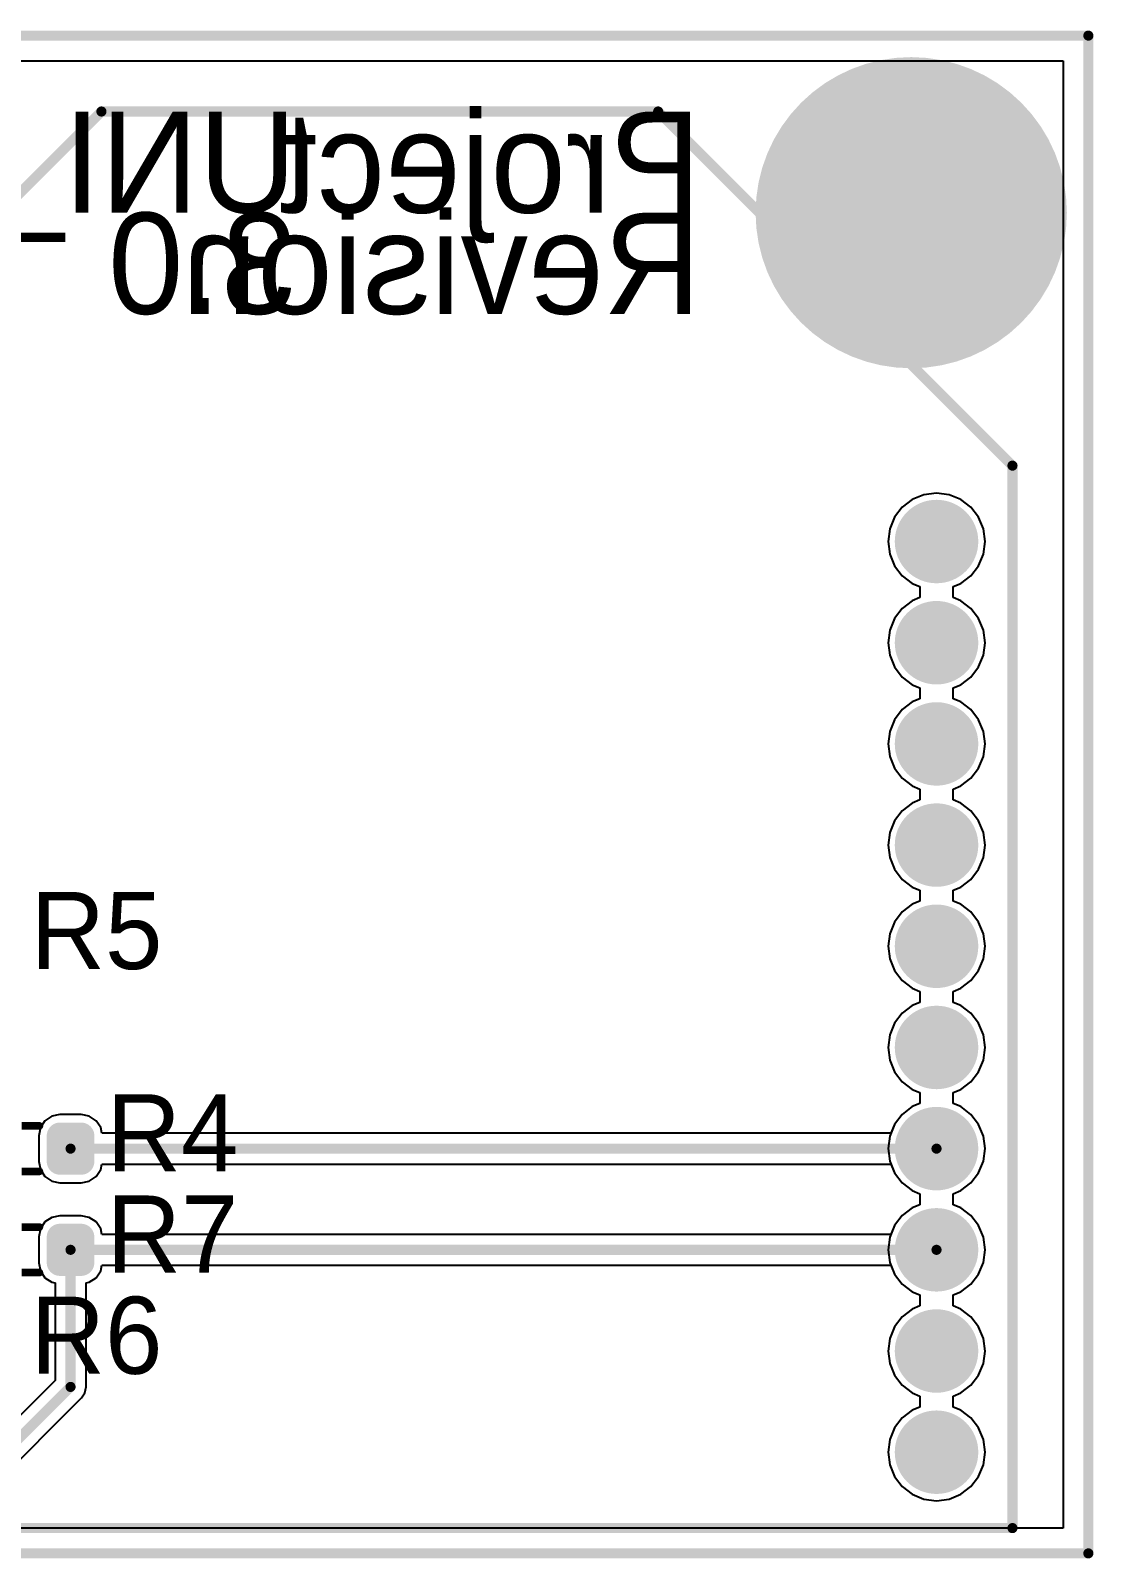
# Model space of a CAD drawing. Header units: millimetres. Extents: x -0.1 to 50.1, y -0.1 to 30.4.
# Drawn here: x 29.1 to 50.1, y -0.1 to 30.1 of the extents above; entities that cross this region are included whole.
import ezdxf

# ---------------------------------------------------------------- set-up
doc = ezdxf.new("R2010")
doc.units = ezdxf.units.MM
for name, color, linetype in [('BottomLayer', 5, 'Continuous'), ('BottomOverlay', 54, 'Continuous'), ('BottomSolder', 6, 'Continuous'), ('Mechanical1', 6, 'Continuous'), ('MultiLayer', 9, 'Continuous'), ('TopLayer', 1, 'Continuous'), ('TopOverlay', 2, 'Continuous'), ('TopSolder', 216, 'Continuous')]:
    doc.layers.add(name, color=color, linetype=linetype)

msp = doc.modelspace()

# ---------------------------------------------------------------- linework, layer by layer
at = {"layer": 'BottomLayer'}
for p, q in [((0.499999, 29.49999942), (49.50000006, 29.49999942)), ((49.50000006, 29.49999942), (49.50000006, 0.499999)), ((46.752002, 20.92555124), (46.52090264, 20.82982626)), ((46.99999998, 20.9582004), (46.752002, 20.92555124)), ((47.24799796, 20.92555124), (46.99999998, 20.9582004)), ((47.47909731999999, 20.82982626), (47.24799796, 20.92555124)), ((46.32245498, 20.67755072), (46.17017944, 20.47910306)), ((46.52090264, 20.82982626), (46.32245498, 20.67755072)), ((47.67754497999999, 20.67755072), (47.47909731999999, 20.82982626)), ((47.82982052, 20.47910306), (47.67754497999999, 20.67755072)), ((46.07445446, 20.2480037), (46.04180529999999, 20.00000572)), ((46.17017944, 20.47910306), (46.07445446, 20.2480037)), ((47.9255455, 20.2480037), (47.82982052, 20.47910306)), ((47.95819466, 20.00000572), (47.9255455, 20.2480037)), ((46.04180529999999, 20.00000572), (46.07445446, 19.75200774)), ((47.9255455, 19.75200774), (47.95819466, 20.00000572)), ((46.07445446, 19.75200774), (46.17017944, 19.52090838)), ((47.82982052, 19.52090838), (47.9255455, 19.75200774)), ((46.17017944, 19.52090838), (46.32245498, 19.32246072)), ((47.67754497999999, 19.32246072), (47.82982052, 19.52090838)), ((46.32245498, 19.32246072), (46.52090264, 19.17018518)), ((46.52090264, 19.17018518), (46.67044006, 19.10824474)), ((46.67044006, 19.10824474), (46.67044006, 18.89176562)), ((47.3295599, 19.10824474), (47.47909731999999, 19.17018518)), ((47.3295599, 18.89176562), (47.3295599, 19.10824474)), ((47.47909731999999, 19.17018518), (47.67754497999999, 19.32246072)), ((46.52090264, 18.82982518), (46.32245498, 18.67754964)), ((46.67044006, 18.89176562), (46.52090264, 18.82982518)), ((47.47909731999999, 18.82982518), (47.3295599, 18.89176562)), ((47.67754497999999, 18.67754964), (47.47909731999999, 18.82982518)), ((46.17017944, 18.47910198), (46.07445446, 18.24800262)), ((46.32245498, 18.67754964), (46.17017944, 18.47910198)), ((47.82982052, 18.47910198), (47.67754497999999, 18.67754964)), ((47.9255455, 18.24800262), (47.82982052, 18.47910198)), ((46.07445446, 18.24800262), (46.04180529999999, 18.00000464)), ((47.95819466, 18.00000464), (47.9255455, 18.24800262)), ((46.04180529999999, 18.00000464), (46.07445446, 17.75200666)), ((47.9255455, 17.75200666), (47.95819466, 18.00000464)), ((46.07445446, 17.75200666), (46.17017944, 17.5209073)), ((46.17017944, 17.5209073), (46.32245498, 17.32245964)), ((47.67754497999999, 17.32245964), (47.82982052, 17.5209073)), ((47.82982052, 17.5209073), (47.9255455, 17.75200666)), ((46.32245498, 17.32245964), (46.52090264, 17.1701841)), ((47.47909731999999, 17.1701841), (47.67754497999999, 17.32245964)), ((46.52090264, 17.1701841), (46.67044006, 17.10824366)), ((46.67044006, 17.10824366), (46.67044006, 16.89176454)), ((47.3295599, 17.10824366), (47.47909731999999, 17.1701841)), ((47.3295599, 16.89176454), (47.3295599, 17.10824366)), ((46.32245498, 16.67754856), (46.17017944, 16.4791009)), ((46.52090264, 16.8298241), (46.32245498, 16.67754856)), ((46.67044006, 16.89176454), (46.52090264, 16.8298241)), ((47.47909731999999, 16.8298241), (47.3295599, 16.89176454)), ((47.67754497999999, 16.67754856), (47.47909731999999, 16.8298241)), ((47.82982052, 16.4791009), (47.67754497999999, 16.67754856)), ((46.17017944, 16.4791009), (46.07445446, 16.24800154)), ((47.9255455, 16.24800154), (47.82982052, 16.4791009)), ((46.07445446, 16.24800154), (46.04180529999999, 16.00000356)), ((47.95819466, 16.00000356), (47.9255455, 16.24800154)), ((46.04180529999999, 16.00000356), (46.07445446, 15.75200558)), ((46.07445446, 15.75200558), (46.17017944, 15.52090622)), ((47.82982052, 15.52090622), (47.9255455, 15.75200558)), ((47.9255455, 15.75200558), (47.95819466, 16.00000356)), ((46.17017944, 15.52090622), (46.32245498, 15.32245856)), ((47.67754497999999, 15.32245856), (47.82982052, 15.52090622)), ((46.32245498, 15.32245856), (46.52090264, 15.17018302)), ((46.52090264, 15.17018302), (46.67044006, 15.10824258)), ((46.67044006, 15.10824258), (46.67044006, 14.89176346)), ((47.3295599, 15.10824258), (47.47909731999999, 15.17018302)), ((47.3295599, 14.89176346), (47.3295599, 15.10824258)), ((47.47909731999999, 15.17018302), (47.67754497999999, 15.32245856)), ((46.52090264, 14.82982302), (46.32245498, 14.67754748)), ((46.67044006, 14.89176346), (46.52090264, 14.82982302)), ((47.47909731999999, 14.82982302), (47.3295599, 14.89176346)), ((47.67754497999999, 14.67754748), (47.47909731999999, 14.82982302)), ((46.32245498, 14.67754748), (46.17017944, 14.47909982)), ((47.82982052, 14.47909982), (47.67754497999999, 14.67754748)), ((46.07445446, 14.24800046), (46.04180529999999, 14.00000248)), ((46.17017944, 14.47909982), (46.07445446, 14.24800046)), ((47.9255455, 14.24800046), (47.82982052, 14.47909982)), ((47.95819466, 14.00000248), (47.9255455, 14.24800046)), ((46.04180529999999, 14.00000248), (46.07445446, 13.7520045)), ((47.9255455, 13.7520045), (47.95819466, 14.00000248)), ((46.07445446, 13.7520045), (46.17017944, 13.52090514)), ((47.82982052, 13.52090514), (47.9255455, 13.7520045)), ((46.17017944, 13.52090514), (46.32245498, 13.32245748)), ((46.32245498, 13.32245748), (46.52090264, 13.17018194)), ((47.47909731999999, 13.17018194), (47.67754497999999, 13.32245748)), ((47.67754497999999, 13.32245748), (47.82982052, 13.52090514)), ((46.52090264, 13.17018194), (46.67044006, 13.1082415)), ((46.67044006, 13.1082415), (46.67044006, 12.89176238)), ((47.3295599, 13.1082415), (47.47909731999999, 13.17018194)), ((47.3295599, 12.89176238), (47.3295599, 13.1082415)), ((46.52090264, 12.82982194), (46.32245498, 12.6775464)), ((46.67044006, 12.89176238), (46.52090264, 12.82982194)), ((47.47909731999999, 12.82982194), (47.3295599, 12.89176238)), ((47.67754497999999, 12.6775464), (47.47909731999999, 12.82982194)), ((46.17017944, 12.47909874), (46.07445446, 12.24799938)), ((46.32245498, 12.6775464), (46.17017944, 12.47909874)), ((47.82982052, 12.47909874), (47.67754497999999, 12.6775464)), ((47.9255455, 12.24799938), (47.82982052, 12.47909874)), ((46.07445446, 12.24799938), (46.04180529999999, 12.0000014)), ((47.95819466, 12.0000014), (47.9255455, 12.24799938)), ((46.04180529999999, 12.0000014), (46.07445446, 11.75200342)), ((47.9255455, 11.75200342), (47.95819466, 12.0000014)), ((46.07445446, 11.75200342), (46.17017944, 11.52090406)), ((46.17017944, 11.52090406), (46.32245498, 11.3224564)), ((47.67754497999999, 11.3224564), (47.82982052, 11.52090406)), ((47.82982052, 11.52090406), (47.9255455, 11.75200342)), ((46.32245498, 11.3224564), (46.52090264, 11.17018086)), ((47.47909731999999, 11.17018086), (47.67754497999999, 11.3224564)), ((46.52090264, 11.17018086), (46.67044006, 11.10824042)), ((46.67044006, 10.8917613), (46.52090264, 10.82982086)), ((46.67044006, 11.10824042), (46.67044006, 10.8917613)), ((47.3295599, 11.10824042), (47.47909731999999, 11.17018086)), ((47.3295599, 10.8917613), (47.3295599, 11.10824042)), ((47.47909731999999, 10.82982086), (47.3295599, 10.8917613)), ((46.32245498, 10.67754532), (46.17017944, 10.47909766)), ((46.52090264, 10.82982086), (46.32245498, 10.67754532)), ((47.67754497999999, 10.67754532), (47.47909731999999, 10.82982086)), ((47.82982052, 10.47909766), (47.67754497999999, 10.67754532)), ((46.17017944, 10.47909766), (46.07445446, 10.2479983)), ((47.9255455, 10.2479983), (47.82982052, 10.47909766)), ((46.07445446, 10.2479983), (46.04180529999999, 10.00000032)), ((46.04180529999999, 10.00000032), (46.07445446, 9.752002339999999)), ((47.95819466, 10.00000032), (47.9255455, 10.2479983)), ((47.9255455, 9.752002339999999), (47.95819466, 10.00000032)), ((46.07445446, 9.752002339999999), (46.17017944, 9.52090298)), ((47.82982052, 9.52090298), (47.9255455, 9.752002339999999)), ((46.17017944, 9.52090298), (46.32245498, 9.32245532)), ((47.67754497999999, 9.32245532), (47.82982052, 9.52090298)), ((46.32245498, 9.32245532), (46.52090264, 9.17017978)), ((46.52090264, 9.17017978), (46.67044006, 9.10823934)), ((46.67044006, 9.10823934), (46.67044006, 8.89176022)), ((47.3295599, 9.10823934), (47.47909731999999, 9.17017978)), ((47.3295599, 8.89176022), (47.3295599, 9.10823934)), ((47.47909731999999, 9.17017978), (47.67754497999999, 9.32245532)), ((46.52090264, 8.82981978), (46.32245498, 8.67754424)), ((46.67044006, 8.89176022), (46.52090264, 8.82981978)), ((47.47909731999999, 8.82981978), (47.3295599, 8.89176022)), ((47.67754497999999, 8.67754424), (47.47909731999999, 8.82981978)), ((46.17017944, 8.47909658), (46.07445446, 8.24799722)), ((46.32245498, 8.67754424), (46.17017944, 8.47909658)), ((47.82982052, 8.47909658), (47.67754497999999, 8.67754424)), ((47.9255455, 8.24799722), (47.82982052, 8.47909658)), ((46.07445446, 8.24799722), (46.04180529999999, 7.999999239999999)), ((47.95819466, 7.999999239999999), (47.9255455, 8.24799722)), ((46.04180529999999, 7.999999239999999), (46.07445446, 7.752001259999999)), ((47.9255455, 7.752001259999999), (47.95819466, 7.999999239999999)), ((46.07445446, 7.752001259999999), (46.17017944, 7.520901899999999)), ((47.82982052, 7.520901899999999), (47.9255455, 7.752001259999999)), ((46.17017944, 7.520901899999999), (46.32245498, 7.322454239999999)), ((46.32245498, 7.322454239999999), (46.52090264, 7.170178699999999)), ((47.47909731999999, 7.170178699999999), (47.67754497999999, 7.322454239999999)), ((47.67754497999999, 7.322454239999999), (47.82982052, 7.520901899999999)), ((46.52090264, 7.170178699999999), (46.67044006, 7.108238259999999)), ((46.67044006, 7.108238259999999), (46.67044006, 6.89175914)), ((47.3295599, 7.108238259999999), (47.47909731999999, 7.170178699999999)), ((47.3295599, 6.89175914), (47.3295599, 7.108238259999999)), ((46.32245498, 6.67754316), (46.17017944, 6.4790955)), ((46.52090264, 6.829818699999999), (46.32245498, 6.67754316)), ((46.67044006, 6.89175914), (46.52090264, 6.829818699999999)), ((47.47909731999999, 6.829818699999999), (47.3295599, 6.89175914)), ((47.67754497999999, 6.67754316), (47.47909731999999, 6.829818699999999)), ((47.82982052, 6.4790955), (47.67754497999999, 6.67754316)), ((46.17017944, 6.4790955), (46.07445446, 6.24799614)), ((47.9255455, 6.24799614), (47.82982052, 6.4790955)), ((46.07445446, 6.24799614), (46.04180529999999, 5.99999816)), ((47.95819466, 5.99999816), (47.9255455, 6.24799614)), ((46.04180529999999, 5.99999816), (46.07445446, 5.75200018)), ((46.07445446, 5.75200018), (46.17017944, 5.52090082)), ((47.82982052, 5.52090082), (47.9255455, 5.75200018)), ((47.9255455, 5.75200018), (47.95819466, 5.99999816)), ((46.17017944, 5.52090082), (46.32245498, 5.322453159999999)), ((47.67754497999999, 5.322453159999999), (47.82982052, 5.52090082)), ((46.32245498, 5.322453159999999), (46.52090264, 5.17017762)), ((46.52090264, 5.17017762), (46.67044006, 5.10823718)), ((47.3295599, 5.10823718), (47.47909731999999, 5.17017762)), ((47.47909731999999, 5.17017762), (47.67754497999999, 5.322453159999999)), ((46.67044006, 4.89175806), (46.52090264, 4.829817619999999)), ((46.67044006, 5.10823718), (46.67044006, 4.89175806)), ((47.3295599, 4.89175806), (47.3295599, 5.10823718)), ((47.47909731999999, 4.829817619999999), (47.3295599, 4.89175806)), ((46.32245498, 4.677542079999999), (46.17017944, 4.47909442)), ((46.52090264, 4.829817619999999), (46.32245498, 4.677542079999999)), ((47.67754497999999, 4.677542079999999), (47.47909731999999, 4.829817619999999)), ((47.82982052, 4.47909442), (47.67754497999999, 4.677542079999999)), ((46.07445446, 4.24799506), (46.04180529999999, 3.99999708)), ((46.17017944, 4.47909442), (46.07445446, 4.24799506)), ((47.9255455, 4.24799506), (47.82982052, 4.47909442)), ((47.95819466, 3.99999708), (47.9255455, 4.24799506)), ((46.04180529999999, 3.99999708), (46.07445446, 3.7519991)), ((47.9255455, 3.7519991), (47.95819466, 3.99999708)), ((46.07445446, 3.7519991), (46.17017944, 3.52089974)), ((47.82982052, 3.52089974), (47.9255455, 3.7519991)), ((46.17017944, 3.52089974), (46.32245498, 3.32245208)), ((46.32245498, 3.32245208), (46.52090264, 3.170176539999999)), ((47.47909731999999, 3.170176539999999), (47.67754497999999, 3.32245208)), ((47.67754497999999, 3.32245208), (47.82982052, 3.52089974)), ((46.52090264, 3.170176539999999), (46.67044006, 3.1082361)), ((46.67044006, 3.1082361), (46.67044006, 2.89175698)), ((47.3295599, 3.1082361), (47.47909731999999, 3.170176539999999)), ((47.3295599, 2.89175698), (47.3295599, 3.1082361)), ((46.52090264, 2.82981654), (46.32245498, 2.677541)), ((46.67044006, 2.89175698), (46.52090264, 2.82981654)), ((47.47909731999999, 2.82981654), (47.3295599, 2.89175698)), ((47.67754497999999, 2.677541), (47.47909731999999, 2.82981654)), ((46.17017944, 2.47909334), (46.07445446, 2.24799398)), ((46.32245498, 2.677541), (46.17017944, 2.47909334)), ((47.82982052, 2.47909334), (47.67754497999999, 2.677541)), ((47.9255455, 2.24799398), (47.82982052, 2.47909334)), ((46.07445446, 2.24799398), (46.04180529999999, 1.999996)), ((47.95819466, 1.999996), (47.9255455, 2.24799398)), ((46.04180529999999, 1.999996), (46.07445446, 1.75199802)), ((47.9255455, 1.75199802), (47.95819466, 1.999996)), ((46.07445446, 1.75199802), (46.17017944, 1.52089866)), ((46.17017944, 1.52089866), (46.32245498, 1.322451)), ((47.67754497999999, 1.322451), (47.82982052, 1.52089866)), ((47.82982052, 1.52089866), (47.9255455, 1.75199802)), ((46.32245498, 1.322451), (46.52090264, 1.17017546)), ((47.47909731999999, 1.17017546), (47.67754497999999, 1.322451)), ((46.52090264, 1.17017546), (46.752002, 1.07445048)), ((46.752002, 1.07445048), (46.99999998, 1.04180132)), ((46.99999998, 1.04180132), (47.24799796, 1.07445048)), ((47.24799796, 1.07445048), (47.47909731999999, 1.17017546)), ((49.50000006, 0.499999), (0.499999, 0.499999))]:
    msp.add_line(p, q, dxfattribs=at)
for points, const_width in [([(45.00000144, 26.50000034, 1), (48.00000052, 26.50000034, 1)], 2.99999908), ([(46.62499946, 20.00000572, 1), (47.3750005, 20.00000572, 1)], 0.7499985), ([(46.62499946, 18.00000464, 1), (47.3750005, 18.00000464, 1)], 0.7499985), ([(46.62499946, 16.00000356, 1), (47.3750005, 16.00000356, 1)], 0.7499985), ([(46.62499946, 14.00000248, 1), (47.3750005, 14.00000248, 1)], 0.7499985), ([(46.62499946, 12.0000014, 1), (47.3750005, 12.0000014, 1)], 0.7499985), ([(46.62499946, 10.00000032, 1), (47.3750005, 10.00000032, 1)], 0.7499985), ([(46.62499946, 7.999999239999999, 1), (47.3750005, 7.999999239999999, 1)], 0.7499985), ([(46.62499946, 5.99999816, 1), (47.3750005, 5.99999816, 1)], 0.7499985), ([(46.62499946, 3.99999708, 1), (47.3750005, 3.99999708, 1)], 0.7499985), ([(46.62499946, 1.999996, 1), (47.3750005, 1.999996, 1)], 0.7499985)]:
    msp.add_lwpolyline(points, format="xyb", close=True, dxfattribs=dict(at, const_width=const_width))
at = {"layer": 'BottomSolder'}
for points, const_width in [([(44.96250088, 26.50000034, 1), (48.03750108, 26.50000034, 1)], 3.0750002), ([(46.5874989, 20.00000572, 1), (47.41250106, 20.00000572, 1)], 0.8249996199999998), ([(46.5874989, 18.00000464, 1), (47.41250106, 18.00000464, 1)], 0.8249996199999998), ([(46.5874989, 16.00000356, 1), (47.41250106, 16.00000356, 1)], 0.8249996199999998), ([(46.5874989, 14.00000248, 1), (47.41250106, 14.00000248, 1)], 0.8249996199999998), ([(46.5874989, 12.0000014, 1), (47.41250106, 12.0000014, 1)], 0.8249996199999998), ([(46.5874989, 10.00000032, 1), (47.41250106, 10.00000032, 1)], 0.8249996199999998), ([(46.5874989, 7.999999239999999, 1), (47.41250106, 7.999999239999999, 1)], 0.8249996199999998), ([(46.5874989, 5.99999816, 1), (47.41250106, 5.99999816, 1)], 0.8249996199999998), ([(46.5874989, 3.99999708, 1), (47.41250106, 3.99999708, 1)], 0.8249996199999998), ([(46.5874989, 1.999996, 1), (47.41250106, 1.999996, 1)], 0.8249996199999998)]:
    msp.add_lwpolyline(points, format="xyb", close=True, dxfattribs=dict(at, const_width=const_width))
at = {"layer": 'Mechanical1', "const_width": 0.1999996}
for points in [[(0, 30.00000096), (49.99999905999999, 30.00000096)], [(49.99999905999999, 0), (49.99999905999999, 30.00000096)], [(0, 0), (49.99999905999999, 0)]]:
    msp.add_lwpolyline(points, dxfattribs=at)
at = {"layer": 'Mechanical1', "const_width": 0.0999998}
for points in [[(49.94999916, 30.00000096, 1), (50.04999896, 30.00000096, 1)], [(49.94999916, 30.00000096, 1), (50.04999896, 30.00000096, 1)], [(49.94999916, 0, 1), (50.04999896, 0, 1)], [(49.94999916, 0, 1), (50.04999896, 0, 1)]]:
    msp.add_lwpolyline(points, format="xyb", close=True, dxfattribs=at)
at = {"layer": 'MultiLayer'}
for points, const_width in [([(45.00000144, 26.50000034, 1), (48.00000052, 26.50000034, 1)], 2.99999908), ([(46.62499946, 20.00000572, 1), (47.3750005, 20.00000572, 1)], 0.7499985), ([(46.62499946, 18.00000464, 1), (47.3750005, 18.00000464, 1)], 0.7499985), ([(46.62499946, 16.00000356, 1), (47.3750005, 16.00000356, 1)], 0.7499985), ([(46.62499946, 14.00000248, 1), (47.3750005, 14.00000248, 1)], 0.7499985), ([(46.62499946, 12.0000014, 1), (47.3750005, 12.0000014, 1)], 0.7499985), ([(46.62499946, 10.00000032, 1), (47.3750005, 10.00000032, 1)], 0.7499985), ([(46.62499946, 7.999999239999999, 1), (47.3750005, 7.999999239999999, 1)], 0.7499985), ([(46.62499946, 5.99999816, 1), (47.3750005, 5.99999816, 1)], 0.7499985), ([(46.62499946, 3.99999708, 1), (47.3750005, 3.99999708, 1)], 0.7499985), ([(46.62499946, 1.999996, 1), (47.3750005, 1.999996, 1)], 0.7499985)]:
    msp.add_lwpolyline(points, format="xyb", close=True, dxfattribs=dict(at, const_width=const_width))
at = {"layer": 'TopLayer'}
for p, q in [((21.79999958, 29.49999942), (49.50000006, 29.49999942)), ((49.50000006, 29.49999942), (49.50000006, 0.499999)), ((46.752002, 20.92555124), (46.52090264, 20.82982626)), ((46.99999998, 20.9582004), (46.752002, 20.92555124)), ((47.24799796, 20.92555124), (46.99999998, 20.9582004)), ((47.47909731999999, 20.82982626), (47.24799796, 20.92555124)), ((46.32245498, 20.67755072), (46.17017944, 20.47910306)), ((46.52090264, 20.82982626), (46.32245498, 20.67755072)), ((47.67754497999999, 20.67755072), (47.47909731999999, 20.82982626)), ((47.82982052, 20.47910306), (47.67754497999999, 20.67755072)), ((46.07445446, 20.2480037), (46.04180529999999, 20.00000572)), ((46.17017944, 20.47910306), (46.07445446, 20.2480037)), ((47.9255455, 20.2480037), (47.82982052, 20.47910306)), ((47.95819466, 20.00000572), (47.9255455, 20.2480037)), ((46.04180529999999, 20.00000572), (46.07445446, 19.75200774)), ((47.9255455, 19.75200774), (47.95819466, 20.00000572)), ((46.07445446, 19.75200774), (46.17017944, 19.52090838)), ((47.82982052, 19.52090838), (47.9255455, 19.75200774)), ((46.17017944, 19.52090838), (46.32245498, 19.32246072)), ((47.67754497999999, 19.32246072), (47.82982052, 19.52090838)), ((46.32245498, 19.32246072), (46.52090264, 19.17018518)), ((46.52090264, 19.17018518), (46.67044006, 19.10824474)), ((46.67044006, 19.10824474), (46.67044006, 18.89176562)), ((47.3295599, 19.10824474), (47.47909731999999, 19.17018518)), ((47.3295599, 18.89176562), (47.3295599, 19.10824474)), ((47.47909731999999, 19.17018518), (47.67754497999999, 19.32246072)), ((46.52090264, 18.82982518), (46.32245498, 18.67754964)), ((46.67044006, 18.89176562), (46.52090264, 18.82982518)), ((47.47909731999999, 18.82982518), (47.3295599, 18.89176562)), ((47.67754497999999, 18.67754964), (47.47909731999999, 18.82982518)), ((46.17017944, 18.47910198), (46.07445446, 18.24800262)), ((46.32245498, 18.67754964), (46.17017944, 18.47910198)), ((47.82982052, 18.47910198), (47.67754497999999, 18.67754964)), ((47.9255455, 18.24800262), (47.82982052, 18.47910198)), ((46.07445446, 18.24800262), (46.04180529999999, 18.00000464)), ((47.95819466, 18.00000464), (47.9255455, 18.24800262)), ((46.04180529999999, 18.00000464), (46.07445446, 17.75200666)), ((47.9255455, 17.75200666), (47.95819466, 18.00000464)), ((46.07445446, 17.75200666), (46.17017944, 17.5209073)), ((46.17017944, 17.5209073), (46.32245498, 17.32245964)), ((47.67754497999999, 17.32245964), (47.82982052, 17.5209073)), ((47.82982052, 17.5209073), (47.9255455, 17.75200666)), ((46.32245498, 17.32245964), (46.52090264, 17.1701841)), ((47.47909731999999, 17.1701841), (47.67754497999999, 17.32245964)), ((46.52090264, 17.1701841), (46.67044006, 17.10824366)), ((46.67044006, 17.10824366), (46.67044006, 16.89176454)), ((47.3295599, 17.10824366), (47.47909731999999, 17.1701841)), ((47.3295599, 16.89176454), (47.3295599, 17.10824366)), ((46.32245498, 16.67754856), (46.17017944, 16.4791009)), ((46.52090264, 16.8298241), (46.32245498, 16.67754856)), ((46.67044006, 16.89176454), (46.52090264, 16.8298241)), ((47.47909731999999, 16.8298241), (47.3295599, 16.89176454)), ((47.67754497999999, 16.67754856), (47.47909731999999, 16.8298241)), ((47.82982052, 16.4791009), (47.67754497999999, 16.67754856)), ((46.17017944, 16.4791009), (46.07445446, 16.24800154)), ((47.9255455, 16.24800154), (47.82982052, 16.4791009)), ((46.07445446, 16.24800154), (46.04180529999999, 16.00000356)), ((47.95819466, 16.00000356), (47.9255455, 16.24800154)), ((46.04180529999999, 16.00000356), (46.07445446, 15.75200558)), ((46.07445446, 15.75200558), (46.17017944, 15.52090622)), ((47.82982052, 15.52090622), (47.9255455, 15.75200558)), ((47.9255455, 15.75200558), (47.95819466, 16.00000356)), ((46.17017944, 15.52090622), (46.32245498, 15.32245856)), ((47.67754497999999, 15.32245856), (47.82982052, 15.52090622)), ((46.32245498, 15.32245856), (46.52090264, 15.17018302)), ((46.52090264, 15.17018302), (46.67044006, 15.10824258)), ((46.67044006, 15.10824258), (46.67044006, 14.89176346)), ((47.3295599, 15.10824258), (47.47909731999999, 15.17018302)), ((47.3295599, 14.89176346), (47.3295599, 15.10824258)), ((47.47909731999999, 15.17018302), (47.67754497999999, 15.32245856)), ((46.52090264, 14.82982302), (46.32245498, 14.67754748)), ((46.67044006, 14.89176346), (46.52090264, 14.82982302)), ((47.47909731999999, 14.82982302), (47.3295599, 14.89176346)), ((47.67754497999999, 14.67754748), (47.47909731999999, 14.82982302)), ((46.32245498, 14.67754748), (46.17017944, 14.47909982)), ((47.82982052, 14.47909982), (47.67754497999999, 14.67754748)), ((46.07445446, 14.24800046), (46.04180529999999, 14.00000248)), ((46.17017944, 14.47909982), (46.07445446, 14.24800046)), ((47.9255455, 14.24800046), (47.82982052, 14.47909982)), ((47.95819466, 14.00000248), (47.9255455, 14.24800046)), ((46.04180529999999, 14.00000248), (46.07445446, 13.7520045)), ((47.9255455, 13.7520045), (47.95819466, 14.00000248)), ((46.07445446, 13.7520045), (46.17017944, 13.52090514)), ((47.82982052, 13.52090514), (47.9255455, 13.7520045)), ((46.17017944, 13.52090514), (46.32245498, 13.32245748)), ((46.32245498, 13.32245748), (46.52090264, 13.17018194)), ((47.47909731999999, 13.17018194), (47.67754497999999, 13.32245748)), ((47.67754497999999, 13.32245748), (47.82982052, 13.52090514)), ((46.52090264, 13.17018194), (46.67044006, 13.1082415)), ((46.67044006, 13.1082415), (46.67044006, 12.89176238)), ((47.3295599, 13.1082415), (47.47909731999999, 13.17018194)), ((47.3295599, 12.89176238), (47.3295599, 13.1082415)), ((46.52090264, 12.82982194), (46.32245498, 12.6775464)), ((46.67044006, 12.89176238), (46.52090264, 12.82982194)), ((47.47909731999999, 12.82982194), (47.3295599, 12.89176238)), ((47.67754497999999, 12.6775464), (47.47909731999999, 12.82982194)), ((46.17017944, 12.47909874), (46.07445446, 12.24799938)), ((46.32245498, 12.6775464), (46.17017944, 12.47909874)), ((47.82982052, 12.47909874), (47.67754497999999, 12.6775464)), ((47.9255455, 12.24799938), (47.82982052, 12.47909874)), ((46.07445446, 12.24799938), (46.04180529999999, 12.0000014)), ((47.95819466, 12.0000014), (47.9255455, 12.24799938)), ((46.04180529999999, 12.0000014), (46.07445446, 11.75200342)), ((47.9255455, 11.75200342), (47.95819466, 12.0000014)), ((46.07445446, 11.75200342), (46.17017944, 11.52090406)), ((46.17017944, 11.52090406), (46.32245498, 11.3224564)), ((47.67754497999999, 11.3224564), (47.82982052, 11.52090406)), ((47.82982052, 11.52090406), (47.9255455, 11.75200342)), ((46.32245498, 11.3224564), (46.52090264, 11.17018086)), ((47.47909731999999, 11.17018086), (47.67754497999999, 11.3224564)), ((46.52090264, 11.17018086), (46.67044006, 11.10824042)), ((46.67044006, 10.8917613), (46.52090264, 10.82982086)), ((46.67044006, 11.10824042), (46.67044006, 10.8917613)), ((47.3295599, 11.10824042), (47.47909731999999, 11.17018086)), ((47.3295599, 10.8917613), (47.3295599, 11.10824042)), ((47.47909731999999, 10.82982086), (47.3295599, 10.8917613)), ((46.32245498, 10.67754532), (46.17017944, 10.47909766)), ((46.52090264, 10.82982086), (46.32245498, 10.67754532)), ((47.67754497999999, 10.67754532), (47.47909731999999, 10.82982086)), ((47.82982052, 10.47909766), (47.67754497999999, 10.67754532)), ((46.17017944, 10.47909766), (46.07445446, 10.2479983)), ((47.9255455, 10.2479983), (47.82982052, 10.47909766)), ((46.07445446, 10.2479983), (46.04180529999999, 10.00000032)), ((46.04180529999999, 10.00000032), (46.07445446, 9.752002339999999)), ((47.95819466, 10.00000032), (47.9255455, 10.2479983)), ((47.9255455, 9.752002339999999), (47.95819466, 10.00000032)), ((46.07445446, 9.752002339999999), (46.17017944, 9.52090298)), ((47.82982052, 9.52090298), (47.9255455, 9.752002339999999)), ((46.17017944, 9.52090298), (46.32245498, 9.32245532)), ((47.67754497999999, 9.32245532), (47.82982052, 9.52090298)), ((46.32245498, 9.32245532), (46.52090264, 9.17017978)), ((46.52090264, 9.17017978), (46.67044006, 9.10823934)), ((46.67044006, 9.10823934), (46.67044006, 8.89176022)), ((47.3295599, 9.10823934), (47.47909731999999, 9.17017978)), ((47.3295599, 8.89176022), (47.3295599, 9.10823934)), ((47.47909731999999, 9.17017978), (47.67754497999999, 9.32245532)), ((46.52090264, 8.82981978), (46.32245498, 8.67754424)), ((46.67044006, 8.89176022), (46.52090264, 8.82981978)), ((47.47909731999999, 8.82981978), (47.3295599, 8.89176022)), ((47.67754497999999, 8.67754424), (47.47909731999999, 8.82981978)), ((29.3844091, 8.550592499999999), (29.29379206, 8.41497428)), ((29.52002732, 8.641209539999998), (29.3844091, 8.550592499999999)), ((29.6800016, 8.673030659999998), (29.52002732, 8.641209539999998)), ((30.10000076, 8.673030659999998), (29.6800016, 8.673030659999998)), ((30.25997504, 8.641209539999998), (30.10000076, 8.673030659999998)), ((30.39559326, 8.550592499999999), (30.25997504, 8.641209539999998)), ((30.4862103, 8.41497428), (30.39559326, 8.550592499999999)), ((46.17017944, 8.47909658), (46.09842952, 8.305876199999998)), ((46.32245498, 8.67754424), (46.17017944, 8.47909658)), ((47.82982052, 8.47909658), (47.67754497999999, 8.67754424)), ((47.9255455, 8.24799722), (47.82982052, 8.47909658)), ((29.29379206, 8.41497428), (29.26197094, 8.254999999999999)), ((29.26197094, 8.254999999999999), (29.26197094, 7.74499848)), ((30.50791206, 8.305876199999998), (30.4862103, 8.41497428)), ((46.09842952, 8.305876199999998), (30.50791206, 8.305876199999998)), ((47.95819466, 7.999999239999999), (47.9255455, 8.24799722)), ((47.9255455, 7.752001259999999), (47.95819466, 7.999999239999999)), ((29.26197094, 7.74499848), (29.29379206, 7.5850242)), ((29.29379206, 7.5850242), (29.3844091, 7.449405979999999)), ((30.39559326, 7.449405979999999), (30.4862103, 7.5850242)), ((30.4862103, 7.5850242), (30.50791206, 7.69412228)), ((30.50791206, 7.69412228), (46.09842952, 7.69412228)), ((46.09842952, 7.69412228), (46.17017944, 7.520901899999999)), ((47.82982052, 7.520901899999999), (47.9255455, 7.752001259999999)), ((29.3844091, 7.449405979999999), (29.52002732, 7.358788939999999)), ((29.52002732, 7.358788939999999), (29.6800016, 7.326967819999999)), ((29.6800016, 7.326967819999999), (30.10000076, 7.326967819999999)), ((30.10000076, 7.326967819999999), (30.25997504, 7.358788939999999)), ((30.25997504, 7.358788939999999), (30.39559326, 7.449405979999999)), ((46.17017944, 7.520901899999999), (46.32245498, 7.322454239999999)), ((46.32245498, 7.322454239999999), (46.52090264, 7.170178699999999)), ((47.47909731999999, 7.170178699999999), (47.67754497999999, 7.322454239999999)), ((47.67754497999999, 7.322454239999999), (47.82982052, 7.520901899999999)), ((46.52090264, 7.170178699999999), (46.67044006, 7.108238259999999)), ((46.67044006, 7.108238259999999), (46.67044006, 6.89175914)), ((47.3295599, 7.108238259999999), (47.47909731999999, 7.170178699999999)), ((47.3295599, 6.89175914), (47.3295599, 7.108238259999999)), ((29.6800016, 6.673032119999999), (29.52002732, 6.641210999999999)), ((30.10000076, 6.673032119999999), (29.6800016, 6.673032119999999)), ((30.25997504, 6.641210999999999), (30.10000076, 6.673032119999999)), ((46.32245498, 6.67754316), (46.17017944, 6.4790955)), ((46.52090264, 6.829818699999999), (46.32245498, 6.67754316)), ((46.67044006, 6.89175914), (46.52090264, 6.829818699999999)), ((47.47909731999999, 6.829818699999999), (47.3295599, 6.89175914)), ((47.67754497999999, 6.67754316), (47.47909731999999, 6.829818699999999)), ((47.82982052, 6.4790955), (47.67754497999999, 6.67754316)), ((29.29379206, 6.41497574), (29.26197094, 6.25500146)), ((29.3844091, 6.55059396), (29.29379206, 6.41497574)), ((29.52002732, 6.641210999999999), (29.3844091, 6.55059396)), ((30.39559326, 6.55059396), (30.25997504, 6.641210999999999)), ((30.4862103, 6.41497574), (30.39559326, 6.55059396)), ((30.50791206, 6.30587766), (30.4862103, 6.41497574)), ((46.17017944, 6.4790955), (46.09842952, 6.30587766)), ((47.9255455, 6.24799614), (47.82982052, 6.4790955)), ((29.26197094, 6.25500146), (29.26197094, 5.74499994)), ((46.09842952, 6.30587766), (30.50791206, 6.30587766)), ((47.95819466, 5.99999816), (47.9255455, 6.24799614)), ((29.26197094, 5.74499994), (29.29379206, 5.585025659999999)), ((47.82982052, 5.52090082), (47.9255455, 5.75200018)), ((47.9255455, 5.75200018), (47.95819466, 5.99999816)), ((29.29379206, 5.585025659999999), (29.3844091, 5.44940744)), ((29.3844091, 5.44940744), (29.52002732, 5.358790399999999)), ((30.25997504, 5.358790399999999), (30.39559326, 5.44940744)), ((30.39559326, 5.44940744), (30.4862103, 5.585025659999999)), ((30.4862103, 5.585025659999999), (30.50791206, 5.694123739999999)), ((30.50791206, 5.694123739999999), (46.09842698, 5.694123739999999)), ((46.09842698, 5.694123739999999), (46.17017944, 5.52090082)), ((46.17017944, 5.52090082), (46.32245498, 5.322453159999999)), ((47.67754497999999, 5.322453159999999), (47.82982052, 5.52090082)), ((29.52002732, 5.358790399999999), (29.58412422, 5.346039599999999)), ((29.58412422, 5.346039599999999), (29.58412422, 3.416698779999999)), ((30.19587814, 5.346039599999999), (30.25997504, 5.358790399999999)), ((30.19587814, 3.29001374), (30.19587814, 5.346039599999999)), ((46.32245498, 5.322453159999999), (46.52090264, 5.17017762)), ((46.52090264, 5.17017762), (46.67044006, 5.10823718)), ((47.3295599, 5.10823718), (47.47909731999999, 5.17017762)), ((47.47909731999999, 5.17017762), (47.67754497999999, 5.322453159999999)), ((46.67044006, 4.89175806), (46.52090264, 4.829817619999999)), ((46.67044006, 5.10823718), (46.67044006, 4.89175806)), ((47.3295599, 4.89175806), (47.3295599, 5.10823718)), ((47.47909731999999, 4.829817619999999), (47.3295599, 4.89175806)), ((46.32245498, 4.677542079999999), (46.17017944, 4.47909442)), ((46.52090264, 4.829817619999999), (46.32245498, 4.677542079999999)), ((47.67754497999999, 4.677542079999999), (47.47909731999999, 4.829817619999999)), ((47.82982052, 4.47909442), (47.67754497999999, 4.677542079999999)), ((46.07445446, 4.24799506), (46.04180529999999, 3.99999708)), ((46.17017944, 4.47909442), (46.07445446, 4.24799506)), ((47.9255455, 4.24799506), (47.82982052, 4.47909442)), ((47.95819466, 3.99999708), (47.9255455, 4.24799506)), ((46.04180529999999, 3.99999708), (46.07445446, 3.7519991)), ((47.9255455, 3.7519991), (47.95819466, 3.99999708)), ((46.07445446, 3.7519991), (46.17017944, 3.52089974)), ((47.82982052, 3.52089974), (47.9255455, 3.7519991)), ((29.58412422, 3.416698779999999), (27.2733008, 1.1058779)), ((46.17017944, 3.52089974), (46.32245498, 3.32245208)), ((46.32245498, 3.32245208), (46.52090264, 3.170176539999999)), ((47.47909731999999, 3.170176539999999), (47.67754497999999, 3.32245208)), ((47.67754497999999, 3.32245208), (47.82982052, 3.52089974)), ((27.73257598, 0.6999985999999999), (30.10628218, 3.07370734)), ((30.10628218, 3.07370734), (30.1062898, 3.07371242)), ((30.1062898, 3.07371242), (30.17259396, 3.17294768)), ((30.17259396, 3.17294768), (30.19588067999999, 3.290001039999999)), ((30.19588067999999, 3.290001039999999), (30.19587814, 3.29001374)), ((46.52090264, 3.170176539999999), (46.67044006, 3.1082361)), ((46.67044006, 3.1082361), (46.67044006, 2.89175698)), ((47.3295599, 3.1082361), (47.47909731999999, 3.170176539999999)), ((47.3295599, 2.89175698), (47.3295599, 3.1082361)), ((46.52090264, 2.82981654), (46.32245498, 2.677541)), ((46.67044006, 2.89175698), (46.52090264, 2.82981654)), ((47.47909731999999, 2.82981654), (47.3295599, 2.89175698)), ((47.67754497999999, 2.677541), (47.47909731999999, 2.82981654)), ((46.17017944, 2.47909334), (46.07445446, 2.24799398)), ((46.32245498, 2.677541), (46.17017944, 2.47909334)), ((47.82982052, 2.47909334), (47.67754497999999, 2.677541)), ((47.9255455, 2.24799398), (47.82982052, 2.47909334)), ((46.07445446, 2.24799398), (46.04180529999999, 1.999996)), ((47.95819466, 1.999996), (47.9255455, 2.24799398)), ((46.04180529999999, 1.999996), (46.07445446, 1.75199802)), ((47.9255455, 1.75199802), (47.95819466, 1.999996)), ((46.07445446, 1.75199802), (46.17017944, 1.52089866)), ((46.17017944, 1.52089866), (46.32245498, 1.322451)), ((47.67754497999999, 1.322451), (47.82982052, 1.52089866)), ((47.82982052, 1.52089866), (47.9255455, 1.75199802)), ((46.32245498, 1.322451), (46.52090264, 1.17017546)), ((47.47909731999999, 1.17017546), (47.67754497999999, 1.322451)), ((46.52090264, 1.17017546), (46.752002, 1.07445048)), ((46.752002, 1.07445048), (46.99999998, 1.04180132)), ((46.99999998, 1.04180132), (47.24799796, 1.07445048)), ((47.24799796, 1.07445048), (47.47909731999999, 1.17017546)), ((49.50000006, 0.499999), (27.81542062, 0.499999))]:
    msp.add_line(p, q, dxfattribs=at)
for points, const_width in [([(45.00000144, 26.50000034, 1), (48.00000052, 26.50000034, 1)], 2.99999908), ([(46.62499946, 20.00000572, 1), (47.3750005, 20.00000572, 1)], 0.7499985), ([(46.62499946, 18.00000464, 1), (47.3750005, 18.00000464, 1)], 0.7499985), ([(46.62499946, 16.00000356, 1), (47.3750005, 16.00000356, 1)], 0.7499985), ([(46.62499946, 14.00000248, 1), (47.3750005, 14.00000248, 1)], 0.7499985), ([(46.62499946, 12.0000014, 1), (47.3750005, 12.0000014, 1)], 0.7499985), ([(46.62499946, 10.00000032, 1), (47.3750005, 10.00000032, 1)], 0.7499985), ([(29.57500308, 8.254999999999999, 1), (29.78500012, 8.254999999999999, 1)], 0.20999958), ([(29.99500224, 8.254999999999999, 1), (30.20499928, 8.254999999999999, 1)], 0.20999958), ([(46.62499946, 7.999999239999999, 1), (47.3750005, 7.999999239999999, 1)], 0.7499985), ([(29.57500308, 7.74499848, 1), (29.78500012, 7.74499848, 1)], 0.20999958), ([(29.84000128, 7.999999239999999, 1), (29.94000108, 7.999999239999999, 1)], 0.0999998), ([(29.99500224, 7.74499848, 1), (30.20499928, 7.74499848, 1)], 0.20999958), ([(46.95000008, 7.999999239999999, 1), (47.04999987999999, 7.999999239999999, 1)], 0.0999998), ([(46.62499946, 5.99999816, 1), (47.3750005, 5.99999816, 1)], 0.7499985), ([(29.57500308, 6.25500146, 1), (29.78500012, 6.25500146, 1)], 0.20999958), ([(29.99500224, 6.25500146, 1), (30.20499928, 6.25500146, 1)], 0.20999958), ([(29.84000128, 6.000000699999999, 1), (29.94000108, 6.000000699999999, 1)], 0.0999998), ([(29.84000128, 6.000000699999999, 1), (29.94000108, 6.000000699999999, 1)], 0.0999998), ([(46.94999754, 6.000000699999999, 1), (47.04999734, 6.000000699999999, 1)], 0.0999998), ([(46.94999754, 6.000000699999999, 1), (47.04999734, 6.000000699999999, 1)], 0.0999998), ([(46.95000008, 5.99999816, 1), (47.04999987999999, 5.99999816, 1)], 0.0999998), ([(29.57500308, 5.74499994, 1), (29.78500012, 5.74499994, 1)], 0.20999958), ([(29.99500224, 5.74499994, 1), (30.20499928, 5.74499994, 1)], 0.20999958), ([(46.62499946, 3.99999708, 1), (47.3750005, 3.99999708, 1)], 0.7499985), ([(29.84000128, 3.290001039999999, 1), (29.94000108, 3.290001039999999, 1)], 0.0999998), ([(29.84000128, 3.290001039999999, 1), (29.94000108, 3.290001039999999, 1)], 0.0999998), ([(46.62499946, 1.999996, 1), (47.3750005, 1.999996, 1)], 0.7499985)]:
    msp.add_lwpolyline(points, format="xyb", close=True, dxfattribs=dict(at, const_width=const_width))
at = {"layer": 'TopLayer', "const_width": 0.1999996}
for points in [[(29.89000118, 7.999999239999999), (46.99999998, 7.999999239999999)], [(29.89000118, 6.000000699999999), (46.99999744, 6.000000699999999)], [(29.89000118, 3.290001039999999), (29.89000118, 6.000000699999999)], [(46.99999744, 6.000000699999999), (46.99999998, 5.99999816)], [(27.40000108, 0.8000009399999999), (29.89000118, 3.290001039999999)]]:
    msp.add_lwpolyline(points, dxfattribs=at)
at = {"layer": 'TopLayer'}
for points in [[(29.6800016, 7.5349989), (30.10000076, 7.5349989), (29.6800016, 8.464999579999999), (30.10000076, 8.464999579999999)], [(29.47000202, 7.74499848), (30.31000034, 7.74499848), (29.47000202, 8.254999999999999), (30.31000034, 8.254999999999999)], [(29.6800016, 5.53500036), (30.10000076, 5.53500036), (29.6800016, 6.46500104), (30.10000076, 6.46500104)], [(29.47000202, 5.74499994), (30.31000034, 5.74499994), (29.47000202, 6.25500146), (30.31000034, 6.25500146)]]:
    msp.add_solid(points, dxfattribs=at)
at = {"layer": 'TopOverlay'}
for points, const_width in [([(23.49999872, 21.50000272), (30.49999742, 28.50000142)], 0.1999996), ([(30.49999742, 28.50000142), (41.49999827999999, 28.50000142)], 0.1999996), ([(41.49999827999999, 28.50000142), (48.49999952, 21.50000018)], 0.1999996), ([(48.49999952, 0.50000154), (48.49999952, 21.50000018)], 0.1999996), ([(28.9249993, 8.44999834), (29.27500114, 8.44999834)], 0.1499997), ([(28.9249993, 7.55000014), (29.27500114, 7.55000014)], 0.1499997), ([(28.9249993, 6.449999800000001), (29.27500114, 6.449999800000001)], 0.1499997), ([(28.9249993, 5.5500016), (29.27500114, 5.5500016)], 0.1499997), ([(23.49999872, 0.50000154), (48.49999952, 0.50000154)], 0.1999996)]:
    msp.add_lwpolyline(points, dxfattribs=dict(at, const_width=const_width))
for points, const_width in [([(30.44999752, 28.50000142, 1), (30.54999732, 28.50000142, 1)], 0.0999998), ([(30.44999752, 28.50000142, 1), (30.54999732, 28.50000142, 1)], 0.0999998), ([(41.44999838, 28.50000142, 1), (41.54999818, 28.50000142, 1)], 0.0999998), ([(41.44999838, 28.50000142, 1), (41.54999818, 28.50000142, 1)], 0.0999998), ([(48.44999962, 21.50000018, 1), (48.54999942, 21.50000018, 1)], 0.0999998), ([(48.44999962, 21.50000018, 1), (48.54999942, 21.50000018, 1)], 0.0999998), ([(29.23750058, 8.44999834, 1), (29.3125017, 8.44999834, 1)], 0.07499858), ([(29.23750058, 7.55000014, 1), (29.3125017, 7.55000014, 1)], 0.07499858), ([(29.23750058, 6.449999800000001, 1), (29.3125017, 6.449999800000001, 1)], 0.07499858), ([(29.23750058, 5.5500016, 1), (29.3125017, 5.5500016, 1)], 0.07499858), ([(48.44999962, 0.50000154, 1), (48.54999942, 0.50000154, 1)], 0.0999998), ([(48.44999962, 0.50000154, 1), (48.54999942, 0.50000154, 1)], 0.0999998)]:
    msp.add_lwpolyline(points, format="xyb", close=True, dxfattribs=dict(at, const_width=const_width))
at = {"layer": 'TopSolder'}
for points, const_width in [([(44.96250088, 26.50000034, 1), (48.03750108, 26.50000034, 1)], 3.0750002), ([(46.5874989, 20.00000572, 1), (47.41250106, 20.00000572, 1)], 0.8249996199999998), ([(46.5874989, 18.00000464, 1), (47.41250106, 18.00000464, 1)], 0.8249996199999998), ([(46.5874989, 16.00000356, 1), (47.41250106, 16.00000356, 1)], 0.8249996199999998), ([(46.5874989, 14.00000248, 1), (47.41250106, 14.00000248, 1)], 0.8249996199999998), ([(46.5874989, 12.0000014, 1), (47.41250106, 12.0000014, 1)], 0.8249996199999998), ([(46.5874989, 10.00000032, 1), (47.41250106, 10.00000032, 1)], 0.8249996199999998), ([(46.5874989, 7.999999239999999, 1), (47.41250106, 7.999999239999999, 1)], 0.8249996199999998), ([(29.55000186, 8.254999999999999, 1), (29.81000134, 8.254999999999999, 1)], 0.25999948), ([(29.97000102, 8.254999999999999, 1), (30.2300005, 8.254999999999999, 1)], 0.25999948), ([(29.55000186, 7.74499848, 1), (29.81000134, 7.74499848, 1)], 0.25999948), ([(29.97000102, 7.74499848, 1), (30.2300005, 7.74499848, 1)], 0.25999948), ([(46.5874989, 5.99999816, 1), (47.41250106, 5.99999816, 1)], 0.8249996199999998), ([(29.55000186, 6.25500146, 1), (29.81000134, 6.25500146, 1)], 0.25999948), ([(29.97000102, 6.25500146, 1), (30.2300005, 6.25500146, 1)], 0.25999948), ([(29.55000186, 5.74499994, 1), (29.81000134, 5.74499994, 1)], 0.25999948), ([(29.97000102, 5.74499994, 1), (30.2300005, 5.74499994, 1)], 0.25999948), ([(46.5874989, 3.99999708, 1), (47.41250106, 3.99999708, 1)], 0.8249996199999998), ([(46.5874989, 1.999996, 1), (47.41250106, 1.999996, 1)], 0.8249996199999998)]:
    msp.add_lwpolyline(points, format="xyb", close=True, dxfattribs=dict(at, const_width=const_width))
for points in [[(29.6800016, 7.484998999999999), (30.10000076, 7.484998999999999), (29.6800016, 8.514999479999998), (30.10000076, 8.514999479999998)], [(29.42000212, 7.74499848), (30.36000024, 7.74499848), (29.42000212, 8.254999999999999), (30.36000024, 8.254999999999999)], [(29.6800016, 5.485000459999999), (30.10000076, 5.485000459999999), (29.6800016, 6.51500094), (30.10000076, 6.51500094)], [(29.42000212, 5.74499994), (30.36000024, 5.74499994), (29.42000212, 6.25500146), (30.36000024, 6.25500146)]]:
    msp.add_solid(points, dxfattribs=at)

# ---------------------------------------------------------------- texts
at = {"layer": 'BottomOverlay', "text_generation_flag": 2}
for s, p in [('UNI_sensor', (34.34999988, 26.4999978)), ('Project', (42.34999912, 26.4999978)), ('Revision', (42.34999912, 24.49999672)), ('3.0', (34.34999988, 24.49999672))]:
    msp.add_text(s, height=2.00000108, rotation=360, dxfattribs=at).set_placement(p)
at = {"layer": 'TopOverlay'}
for s, p in [('R5', (29.10000022, 11.54999976)), ('R4', (30.59999976, 7.55000014)), ('R7', (30.59999976, 5.549999059999999)), ('R6', (29.10000022, 3.55000052))]:
    msp.add_text(s, height=1.524, dxfattribs=at).set_placement(p)

doc.saveas('drawing.dxf')
